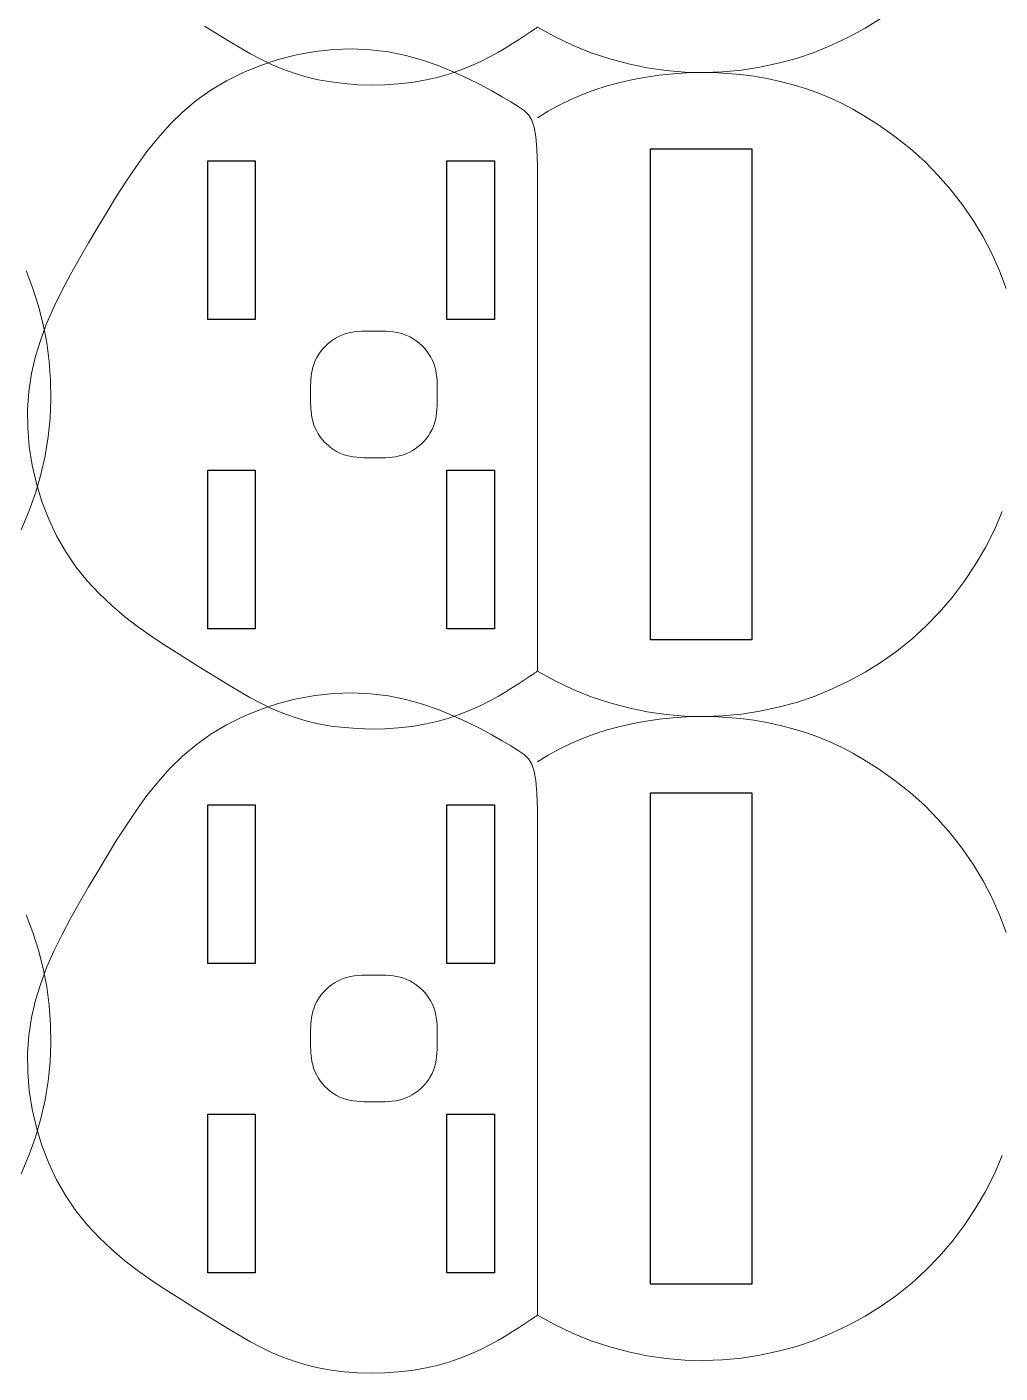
# Model space of a CAD drawing. Header units: millimetres. Extents: x -413 to -167, y -330 to -180.
# Drawn here: x -229.65 to -198.93, y -329.76 to -287.29 of the extents above; entities that cross this region are included whole.
import ezdxf

# ---------------------------------------------------------------- set-up
doc = ezdxf.new("R2010")
doc.units = ezdxf.units.MM
doc.layers.add('CUT', color=7, linetype='CONTINUOUS')

msp = doc.modelspace()

# ---------------------------------------------------------------- linework, layer by layer
at = {"layer": 'CUT', "color": 7, "linetype": 'CONTINUOUS', "lineweight": 0}
for p, q in [((-202.681, -287.011), (-203.188, -287.328)), ((-223.667, -287.498), (-224.042, -287.264)), ((-223.306, -287.719), (-223.667, -287.498)), ((-213.85, -287.506), (-213.977, -287.59)), ((-213.75, -287.44), (-213.85, -287.506)), ((-213.674, -287.389), (-213.75, -287.44)), ((-213.617, -287.352), (-213.674, -287.389)), ((-213.578, -287.326), (-213.617, -287.352)), ((-213.553, -287.309), (-213.578, -287.326)), ((-213.538, -287.3), (-213.553, -287.309)), ((-213.532, -287.295), (-213.538, -287.3)), ((-213.53, -287.294), (-213.532, -287.295)), ((-213.53, -287.284), (-213.53, -287.294)), ((-212.975, -287.601), (-213.53, -287.293)), ((-213.53, -287.294), (-213.53, -287.294)), ((-203.188, -287.328), (-203.711, -287.614)), ((-222.955, -287.929), (-223.306, -287.719)), ((-222.611, -288.124), (-222.955, -287.929)), ((-219.966, -288.001), (-219.382, -287.981)), ((-219.382, -287.981), (-218.805, -288.007)), ((-214.529, -287.945), (-214.769, -288.086)), ((-214.317, -287.813), (-214.529, -287.945)), ((-214.132, -287.693), (-214.317, -287.813)), ((-213.977, -287.59), (-214.132, -287.693)), ((-212.409, -287.871), (-212.975, -287.601)), ((-211.834, -288.103), (-212.409, -287.871)), ((-204.248, -287.869), (-204.798, -288.091)), ((-203.711, -287.614), (-204.248, -287.869)), ((-222.268, -288.305), (-222.611, -288.124)), ((-222.279, -288.501), (-221.715, -288.315)), ((-221.925, -288.47), (-222.268, -288.305)), ((-221.715, -288.315), (-221.138, -288.169)), ((-221.138, -288.169), (-220.553, -288.064)), ((-220.553, -288.064), (-219.966, -288.001)), ((-218.805, -288.007), (-218.241, -288.078)), ((-218.241, -288.078), (-217.694, -288.191)), ((-217.694, -288.191), (-217.168, -288.338)), ((-217.168, -288.338), (-216.666, -288.511)), ((-215.324, -288.378), (-215.637, -288.52)), ((-215.034, -288.231), (-215.324, -288.378)), ((-214.769, -288.086), (-215.034, -288.231)), ((-211.252, -288.298), (-211.834, -288.103)), ((-210.664, -288.456), (-211.252, -288.298)), ((-205.36, -288.28), (-205.931, -288.437)), ((-204.798, -288.091), (-205.36, -288.28)), ((-223.348, -288.987), (-222.825, -288.725)), ((-222.825, -288.725), (-222.279, -288.501)), ((-221.575, -288.619), (-221.925, -288.47)), ((-221.216, -288.75), (-221.575, -288.619)), ((-220.844, -288.862), (-221.216, -288.75)), ((-216.327, -288.778), (-216.703, -288.885)), ((-216.666, -288.511), (-216.192, -288.702)), ((-215.972, -288.655), (-216.327, -288.778)), ((-216.192, -288.702), (-215.75, -288.904)), ((-215.637, -288.52), (-215.972, -288.655)), ((-210.071, -288.577), (-210.664, -288.456)), ((-210.101, -288.869), (-209.681, -288.809)), ((-209.476, -288.662), (-210.071, -288.577)), ((-209.681, -288.809), (-209.257, -288.765)), ((-208.879, -288.712), (-209.476, -288.662)), ((-209.257, -288.765), (-208.83, -288.737)), ((-208.282, -288.726), (-208.879, -288.712)), ((-208.83, -288.737), (-208.402, -288.726)), ((-208.402, -288.726), (-207.974, -288.732)), ((-207.688, -288.705), (-208.282, -288.726)), ((-207.974, -288.732), (-207.547, -288.754)), ((-207.097, -288.65), (-207.688, -288.705)), ((-207.547, -288.754), (-207.122, -288.792)), ((-207.122, -288.792), (-206.7, -288.847)), ((-206.511, -288.56), (-207.097, -288.65)), ((-205.931, -288.437), (-206.511, -288.56)), ((-223.843, -289.284), (-223.348, -288.987)), ((-220.454, -288.954), (-220.844, -288.862)), ((-220.049, -289.026), (-220.454, -288.954)), ((-219.632, -289.078), (-220.049, -289.026)), ((-219.208, -289.111), (-219.632, -289.078)), ((-218.779, -289.123), (-219.208, -289.111)), ((-218.349, -289.115), (-218.779, -289.123)), ((-217.923, -289.088), (-218.349, -289.115)), ((-217.504, -289.04), (-217.923, -289.088)), ((-217.096, -288.972), (-217.504, -289.04)), ((-216.703, -288.885), (-217.096, -288.972)), ((-215.75, -288.904), (-215.344, -289.108)), ((-215.344, -289.108), (-214.976, -289.307)), ((-211.724, -289.276), (-211.329, -289.15)), ((-211.329, -289.15), (-210.927, -289.04)), ((-210.927, -289.04), (-210.517, -288.946)), ((-210.517, -288.946), (-210.101, -288.869)), ((-206.7, -288.847), (-206.283, -288.919)), ((-206.283, -288.919), (-205.871, -289.007)), ((-205.871, -289.007), (-205.466, -289.111)), ((-205.466, -289.111), (-205.069, -289.232)), ((-205.069, -289.232), (-204.681, -289.37)), ((-224.735, -289.978), (-224.306, -289.615)), ((-224.306, -289.615), (-223.843, -289.284)), ((-214.976, -289.307), (-214.651, -289.492)), ((-214.651, -289.492), (-214.372, -289.657)), ((-214.372, -289.657), (-214.142, -289.796)), ((-212.845, -289.755), (-212.483, -289.579)), ((-212.483, -289.579), (-212.108, -289.419)), ((-212.108, -289.419), (-211.724, -289.276)), ((-204.681, -289.37), (-204.303, -289.524)), ((-204.303, -289.524), (-203.936, -289.695)), ((-225.135, -290.37), (-224.735, -289.978)), ((-214.142, -289.796), (-213.959, -289.923)), ((-213.959, -289.923), (-213.816, -290.06)), ((-213.816, -290.06), (-213.709, -290.229)), ((-213.53, -290.157), (-213.194, -289.948)), ((-213.194, -289.948), (-212.845, -289.755)), ((-203.936, -289.695), (-203.582, -289.882)), ((-203.582, -289.882), (-203.242, -290.085)), ((-203.242, -290.085), (-202.772, -290.381)), ((-225.509, -290.786), (-225.135, -290.37)), ((-213.709, -290.229), (-213.633, -290.452)), ((-213.633, -290.452), (-213.582, -290.751)), ((-202.772, -290.381), (-202.256, -290.741)), ((-225.86, -291.224), (-225.509, -290.786)), ((-213.582, -290.751), (-213.551, -291.147)), ((-202.256, -290.741), (-201.768, -291.128)), ((-226.194, -291.68), (-225.86, -291.224)), ((-213.551, -291.147), (-213.536, -291.662)), ((-201.768, -291.128), (-201.31, -291.539)), ((-226.512, -292.15), (-226.194, -291.68)), ((-213.536, -291.662), (-213.531, -292.318)), ((-201.31, -291.539), (-200.881, -291.974)), ((-226.819, -292.631), (-226.512, -292.15)), ((-200.881, -291.974), (-200.482, -292.43)), ((-227.118, -293.119), (-226.819, -292.631)), ((-213.531, -292.318), (-213.53, -293.137)), ((-200.482, -292.43), (-200.114, -292.907)), ((-200.114, -292.907), (-199.775, -293.402)), ((-227.412, -293.612), (-227.118, -293.119)), ((-213.53, -293.137), (-213.53, -294.128)), ((-199.775, -293.402), (-199.469, -293.915)), ((-227.706, -294.106), (-227.412, -293.612)), ((-199.469, -293.915), (-199.193, -294.442)), ((-227.995, -294.6), (-227.706, -294.106)), ((-213.53, -294.128), (-213.53, -295.262)), ((-228.276, -295.098), (-227.995, -294.6)), ((-199.193, -294.442), (-198.95, -294.984)), ((-229.67, -294.984), (-229.459, -295.538)), ((-228.543, -295.6), (-228.276, -295.098)), ((-198.95, -294.984), (-198.738, -295.538)), ((-229.459, -295.538), (-229.28, -296.103)), ((-228.791, -296.108), (-228.543, -295.6)), ((-213.53, -295.262), (-213.53, -296.501)), ((-229.28, -296.103), (-229.135, -296.678)), ((-229.017, -296.623), (-228.791, -296.108)), ((-229.214, -297.147), (-229.017, -296.623)), ((-229.135, -296.678), (-229.023, -297.259)), ((-219.316, -296.913), (-219.205, -296.901)), ((-219.205, -296.901), (-219.094, -296.893)), ((-219.094, -296.893), (-218.982, -296.889)), ((-218.982, -296.889), (-218.87, -296.887)), ((-218.87, -296.887), (-218.757, -296.886)), ((-218.757, -296.886), (-218.644, -296.886)), ((-218.644, -296.886), (-218.531, -296.887)), ((-218.531, -296.887), (-218.418, -296.889)), ((-218.418, -296.889), (-218.306, -296.893)), ((-218.306, -296.893), (-218.195, -296.9)), ((-218.195, -296.9), (-218.084, -296.912)), ((-213.53, -296.501), (-213.53, -297.808)), ((-229.379, -297.682), (-229.214, -297.147)), ((-229.023, -297.259), (-228.944, -297.847)), ((-220.215, -297.348), (-220.129, -297.268)), ((-220.129, -297.268), (-220.038, -297.196)), ((-220.038, -297.196), (-219.942, -297.131)), ((-219.942, -297.131), (-219.844, -297.074)), ((-219.844, -297.074), (-219.742, -297.025)), ((-219.742, -297.025), (-219.638, -296.986)), ((-219.638, -296.986), (-219.532, -296.955)), ((-219.532, -296.955), (-219.425, -296.931)), ((-219.425, -296.931), (-219.316, -296.913)), ((-218.084, -296.912), (-217.975, -296.929)), ((-217.975, -296.929), (-217.868, -296.953)), ((-217.868, -296.953), (-217.762, -296.983)), ((-217.762, -296.983), (-217.658, -297.022)), ((-217.658, -297.022), (-217.556, -297.07)), ((-217.556, -297.07), (-217.457, -297.126)), ((-217.457, -297.126), (-217.361, -297.191)), ((-217.361, -297.191), (-217.269, -297.263)), ((-217.269, -297.263), (-217.183, -297.341)), ((-229.507, -298.228), (-229.379, -297.682)), ((-220.547, -297.817), (-220.496, -297.716)), ((-220.496, -297.716), (-220.437, -297.617)), ((-220.437, -297.617), (-220.37, -297.523)), ((-220.37, -297.523), (-220.296, -297.433)), ((-220.296, -297.433), (-220.215, -297.348)), ((-217.183, -297.341), (-217.102, -297.426)), ((-217.102, -297.426), (-217.027, -297.516)), ((-217.027, -297.516), (-216.959, -297.61)), ((-216.959, -297.61), (-216.9, -297.708)), ((-216.9, -297.708), (-216.849, -297.809)), ((-228.944, -297.847), (-228.901, -298.44)), ((-220.665, -298.229), (-220.646, -298.127)), ((-220.646, -298.127), (-220.621, -298.024)), ((-220.621, -298.024), (-220.588, -297.92)), ((-220.588, -297.92), (-220.547, -297.817)), ((-216.849, -297.809), (-216.807, -297.912)), ((-216.807, -297.912), (-216.773, -298.017)), ((-216.773, -298.017), (-216.747, -298.124)), ((-216.747, -298.124), (-216.728, -298.233)), ((-213.53, -297.808), (-213.53, -299.145)), ((-229.592, -298.788), (-229.507, -298.228)), ((-228.901, -298.44), (-228.891, -299.035)), ((-220.696, -298.656), (-220.695, -298.586)), ((-220.695, -298.586), (-220.692, -298.506)), ((-220.692, -298.506), (-220.687, -298.42)), ((-220.687, -298.42), (-220.678, -298.327)), ((-220.678, -298.327), (-220.665, -298.229)), ((-216.728, -298.233), (-216.714, -298.343)), ((-216.714, -298.343), (-216.705, -298.454)), ((-216.705, -298.454), (-216.7, -298.566)), ((-216.7, -298.566), (-216.697, -298.678)), ((-229.631, -299.361), (-229.592, -298.788)), ((-220.696, -298.715), (-220.696, -298.656)), ((-220.696, -298.764), (-220.696, -298.715)), ((-220.696, -298.804), (-220.696, -298.764)), ((-220.696, -298.838), (-220.696, -298.804)), ((-220.696, -298.868), (-220.696, -298.838)), ((-220.696, -298.896), (-220.696, -298.868)), ((-220.696, -298.926), (-220.696, -298.896)), ((-220.696, -298.958), (-220.696, -298.926)), ((-220.696, -298.996), (-220.696, -298.958)), ((-220.696, -299.042), (-220.696, -298.996)), ((-216.696, -299.017), (-216.698, -299.13)), ((-216.697, -298.678), (-216.696, -298.791)), ((-216.696, -298.791), (-216.696, -298.904)), ((-216.696, -298.904), (-216.696, -299.017)), ((-229.625, -299.944), (-229.631, -299.361)), ((-228.891, -299.035), (-228.917, -299.632)), ((-220.696, -299.098), (-220.696, -299.042)), ((-220.695, -299.165), (-220.696, -299.098)), ((-220.693, -299.241), (-220.695, -299.165)), ((-220.689, -299.326), (-220.693, -299.241)), ((-220.682, -299.417), (-220.689, -299.326)), ((-220.67, -299.514), (-220.682, -299.417)), ((-216.707, -299.353), (-216.718, -299.464)), ((-216.701, -299.242), (-216.707, -299.353)), ((-216.698, -299.13), (-216.701, -299.242)), ((-213.53, -299.145), (-213.53, -300.474)), ((-228.917, -299.632), (-228.978, -300.228)), ((-220.653, -299.614), (-220.67, -299.514)), ((-220.629, -299.717), (-220.653, -299.614)), ((-220.599, -299.821), (-220.629, -299.717)), ((-220.56, -299.924), (-220.599, -299.821)), ((-216.783, -299.788), (-216.819, -299.893)), ((-216.755, -299.682), (-216.783, -299.788)), ((-216.733, -299.574), (-216.755, -299.682)), ((-216.718, -299.464), (-216.733, -299.574)), ((-229.576, -300.531), (-229.625, -299.944)), ((-228.978, -300.228), (-229.076, -300.823)), ((-220.513, -300.026), (-220.56, -299.924)), ((-220.456, -300.126), (-220.513, -300.026)), ((-220.392, -300.221), (-220.456, -300.126)), ((-220.32, -300.313), (-220.392, -300.221)), ((-217.049, -300.285), (-217.126, -300.373)), ((-216.979, -300.192), (-217.049, -300.285)), ((-216.917, -300.095), (-216.979, -300.192)), ((-216.863, -299.995), (-216.917, -300.095)), ((-216.819, -299.893), (-216.863, -299.995)), ((-229.483, -301.117), (-229.576, -300.531)), ((-220.241, -300.399), (-220.32, -300.313)), ((-220.156, -300.48), (-220.241, -300.399)), ((-220.067, -300.555), (-220.156, -300.48)), ((-219.972, -300.623), (-220.067, -300.555)), ((-219.874, -300.682), (-219.972, -300.623)), ((-219.773, -300.733), (-219.874, -300.682)), ((-217.587, -300.719), (-217.689, -300.763)), ((-217.487, -300.665), (-217.587, -300.719)), ((-217.39, -300.603), (-217.487, -300.665)), ((-217.297, -300.533), (-217.39, -300.603)), ((-217.209, -300.456), (-217.297, -300.533)), ((-217.126, -300.373), (-217.209, -300.456)), ((-213.53, -300.474), (-213.53, -301.759)), ((-229.35, -301.697), (-229.483, -301.117)), ((-229.076, -300.823), (-229.209, -301.415)), ((-219.67, -300.775), (-219.773, -300.733)), ((-219.565, -300.809), (-219.67, -300.775)), ((-219.458, -300.835), (-219.565, -300.809)), ((-219.349, -300.854), (-219.458, -300.835)), ((-219.24, -300.868), (-219.349, -300.854)), ((-219.129, -300.877), (-219.24, -300.868)), ((-219.017, -300.882), (-219.129, -300.877)), ((-218.904, -300.885), (-219.017, -300.882)), ((-218.791, -300.886), (-218.904, -300.885)), ((-218.678, -300.886), (-218.791, -300.886)), ((-218.565, -300.886), (-218.678, -300.886)), ((-218.453, -300.884), (-218.565, -300.886)), ((-218.34, -300.881), (-218.453, -300.884)), ((-218.229, -300.875), (-218.34, -300.881)), ((-218.118, -300.864), (-218.229, -300.875)), ((-218.009, -300.849), (-218.118, -300.864)), ((-217.901, -300.827), (-218.009, -300.849)), ((-217.794, -300.799), (-217.901, -300.827)), ((-217.689, -300.763), (-217.794, -300.799)), ((-229.209, -301.415), (-229.379, -302.001)), ((-229.379, -302.001), (-229.586, -302.581)), ((-229.176, -302.265), (-229.35, -301.697)), ((-213.53, -301.759), (-213.53, -302.962)), ((-228.963, -302.817), (-229.176, -302.265)), ((-229.586, -302.581), (-229.831, -303.153)), ((-228.713, -303.348), (-228.963, -302.817)), ((-198.866, -302.581), (-199.11, -303.153)), ((-213.53, -302.962), (-213.53, -304.046)), ((-199.11, -303.153), (-199.393, -303.715)), ((-228.427, -303.853), (-228.713, -303.348)), ((-228.106, -304.325), (-228.427, -303.853)), ((-213.53, -304.046), (-213.53, -304.972)), ((-199.393, -303.715), (-199.713, -304.266)), ((-227.753, -304.764), (-228.106, -304.325)), ((-199.713, -304.266), (-200.064, -304.791)), ((-227.373, -305.17), (-227.753, -304.764)), ((-213.53, -304.972), (-213.53, -305.725)), ((-200.064, -304.791), (-200.441, -305.288)), ((-226.973, -305.548), (-227.373, -305.17)), ((-200.441, -305.288), (-200.845, -305.757)), ((-226.556, -305.898), (-226.973, -305.548)), ((-213.53, -305.725), (-213.53, -306.319)), ((-200.845, -305.757), (-201.272, -306.195)), ((-226.13, -306.225), (-226.556, -305.898)), ((-225.699, -306.53), (-226.13, -306.225)), ((-201.272, -306.195), (-201.721, -306.604)), ((-225.269, -306.816), (-225.699, -306.53)), ((-213.53, -306.319), (-213.53, -306.773)), ((-201.721, -306.604), (-202.191, -306.983)), ((-224.846, -307.085), (-225.269, -306.816)), ((-224.435, -307.341), (-224.846, -307.085)), ((-213.53, -306.773), (-213.53, -307.107)), ((-202.191, -306.983), (-202.681, -307.332)), ((-224.042, -307.585), (-224.435, -307.341)), ((-213.53, -307.107), (-213.53, -307.338)), ((-213.53, -307.338), (-213.53, -307.486)), ((-213.53, -307.486), (-213.53, -307.569)), ((-202.681, -307.332), (-203.188, -307.649)), ((-223.667, -307.819), (-224.042, -307.585)), ((-223.306, -308.04), (-223.667, -307.819)), ((-213.977, -307.911), (-214.132, -308.014)), ((-213.85, -307.828), (-213.977, -307.911)), ((-213.75, -307.761), (-213.85, -307.828)), ((-213.674, -307.711), (-213.75, -307.761)), ((-213.617, -307.673), (-213.674, -307.711)), ((-213.578, -307.647), (-213.617, -307.673)), ((-213.553, -307.63), (-213.578, -307.647)), ((-213.538, -307.621), (-213.553, -307.63)), ((-213.532, -307.617), (-213.538, -307.621)), ((-213.53, -307.615), (-213.532, -307.617)), ((-213.53, -307.569), (-213.53, -307.606)), ((-213.53, -307.606), (-213.53, -307.615)), ((-212.975, -307.922), (-213.53, -307.614)), ((-213.53, -307.615), (-213.53, -307.615)), ((-212.409, -308.191), (-212.975, -307.922)), ((-203.711, -307.935), (-204.248, -308.189)), ((-203.188, -307.649), (-203.711, -307.935)), ((-222.955, -308.25), (-223.306, -308.04)), ((-222.611, -308.445), (-222.955, -308.25)), ((-220.553, -308.385), (-219.966, -308.322)), ((-219.966, -308.322), (-219.382, -308.302)), ((-219.382, -308.302), (-218.805, -308.328)), ((-218.805, -308.328), (-218.241, -308.399)), ((-214.529, -308.266), (-214.769, -308.407)), ((-214.317, -308.134), (-214.529, -308.266)), ((-214.132, -308.014), (-214.317, -308.134)), ((-211.834, -308.424), (-212.409, -308.191)), ((-204.248, -308.189), (-204.798, -308.411)), ((-222.268, -308.626), (-222.611, -308.445)), ((-222.279, -308.822), (-221.715, -308.636)), ((-221.925, -308.791), (-222.268, -308.626)), ((-221.575, -308.94), (-221.925, -308.791)), ((-221.715, -308.636), (-221.138, -308.49)), ((-221.138, -308.49), (-220.553, -308.385)), ((-218.241, -308.399), (-217.694, -308.512)), ((-217.694, -308.512), (-217.168, -308.659)), ((-217.168, -308.659), (-216.666, -308.831)), ((-215.324, -308.698), (-215.637, -308.841)), ((-215.034, -308.552), (-215.324, -308.698)), ((-214.769, -308.407), (-215.034, -308.552)), ((-211.252, -308.618), (-211.834, -308.424)), ((-210.664, -308.776), (-211.252, -308.618)), ((-210.071, -308.898), (-210.664, -308.776)), ((-205.931, -308.757), (-206.511, -308.881)), ((-205.36, -308.601), (-205.931, -308.757)), ((-204.798, -308.411), (-205.36, -308.601)), ((-223.348, -309.308), (-222.825, -309.046)), ((-222.825, -309.046), (-222.279, -308.822)), ((-221.216, -309.07), (-221.575, -308.94)), ((-220.844, -309.182), (-221.216, -309.07)), ((-220.454, -309.274), (-220.844, -309.182)), ((-216.703, -309.205), (-217.096, -309.293)), ((-216.327, -309.098), (-216.703, -309.205)), ((-216.666, -308.831), (-216.192, -309.023)), ((-215.972, -308.975), (-216.327, -309.098)), ((-216.192, -309.023), (-215.75, -309.224)), ((-215.637, -308.841), (-215.972, -308.975)), ((-210.517, -309.267), (-210.101, -309.19)), ((-210.101, -309.19), (-209.681, -309.129)), ((-209.476, -308.983), (-210.071, -308.898)), ((-209.681, -309.129), (-209.257, -309.085)), ((-208.879, -309.032), (-209.476, -308.983)), ((-209.257, -309.085), (-208.83, -309.058)), ((-208.282, -309.046), (-208.879, -309.032)), ((-208.83, -309.058), (-208.402, -309.047)), ((-208.402, -309.047), (-207.974, -309.052)), ((-207.688, -309.026), (-208.282, -309.046)), ((-207.974, -309.052), (-207.547, -309.074)), ((-207.097, -308.97), (-207.688, -309.026)), ((-207.547, -309.074), (-207.122, -309.113)), ((-207.122, -309.113), (-206.7, -309.168)), ((-206.511, -308.881), (-207.097, -308.97)), ((-206.7, -309.168), (-206.283, -309.239)), ((-224.306, -309.936), (-223.843, -309.605)), ((-223.843, -309.605), (-223.348, -309.308)), ((-220.049, -309.347), (-220.454, -309.274)), ((-219.632, -309.399), (-220.049, -309.347)), ((-219.208, -309.431), (-219.632, -309.399)), ((-218.779, -309.444), (-219.208, -309.431)), ((-218.349, -309.436), (-218.779, -309.444)), ((-217.923, -309.408), (-218.349, -309.436)), ((-217.504, -309.361), (-217.923, -309.408)), ((-217.096, -309.293), (-217.504, -309.361)), ((-215.75, -309.224), (-215.344, -309.428)), ((-215.344, -309.428), (-214.976, -309.627)), ((-214.976, -309.627), (-214.651, -309.813)), ((-212.108, -309.74), (-211.724, -309.597)), ((-211.724, -309.597), (-211.329, -309.471)), ((-211.329, -309.471), (-210.927, -309.36)), ((-210.927, -309.36), (-210.517, -309.267)), ((-206.283, -309.239), (-205.871, -309.327)), ((-205.871, -309.327), (-205.466, -309.432)), ((-205.466, -309.432), (-205.069, -309.553)), ((-205.069, -309.553), (-204.681, -309.691)), ((-224.735, -310.299), (-224.306, -309.936)), ((-214.651, -309.813), (-214.372, -309.977)), ((-214.372, -309.977), (-214.142, -310.116)), ((-212.845, -310.076), (-212.483, -309.9)), ((-212.483, -309.9), (-212.108, -309.74)), ((-204.681, -309.691), (-204.303, -309.845)), ((-204.303, -309.845), (-203.936, -310.015)), ((-203.936, -310.015), (-203.582, -310.202)), ((-225.135, -310.691), (-224.735, -310.299)), ((-214.142, -310.116), (-213.959, -310.243)), ((-213.959, -310.243), (-213.816, -310.381)), ((-213.816, -310.381), (-213.709, -310.55)), ((-213.53, -310.478), (-213.194, -310.268)), ((-213.194, -310.268), (-212.845, -310.076)), ((-203.582, -310.202), (-203.242, -310.406)), ((-203.242, -310.406), (-202.772, -310.702)), ((-225.509, -311.107), (-225.135, -310.691)), ((-213.709, -310.55), (-213.633, -310.773)), ((-213.633, -310.773), (-213.582, -311.071)), ((-202.772, -310.702), (-202.256, -311.062)), ((-225.86, -311.545), (-225.509, -311.107)), ((-213.582, -311.071), (-213.551, -311.467)), ((-202.256, -311.062), (-201.768, -311.448)), ((-226.194, -312), (-225.86, -311.545)), ((-213.551, -311.467), (-213.536, -311.983)), ((-201.768, -311.448), (-201.31, -311.86)), ((-226.512, -312.471), (-226.194, -312)), ((-213.536, -311.983), (-213.531, -312.639)), ((-201.31, -311.86), (-200.881, -312.294)), ((-226.819, -312.952), (-226.512, -312.471)), ((-200.881, -312.294), (-200.482, -312.751)), ((-227.118, -313.44), (-226.819, -312.952)), ((-213.531, -312.639), (-213.53, -313.458)), ((-200.482, -312.751), (-200.114, -313.227)), ((-227.412, -313.933), (-227.118, -313.44)), ((-213.53, -313.458), (-213.53, -314.449)), ((-200.114, -313.227), (-199.775, -313.723)), ((-199.775, -313.723), (-199.469, -314.235)), ((-227.706, -314.426), (-227.412, -313.933)), ((-199.469, -314.235), (-199.193, -314.763)), ((-227.995, -314.921), (-227.706, -314.426)), ((-213.53, -314.449), (-213.53, -315.583)), ((-228.276, -315.419), (-227.995, -314.921)), ((-199.193, -314.763), (-198.95, -315.305)), ((-229.67, -315.305), (-229.459, -315.859)), ((-228.543, -315.921), (-228.276, -315.419)), ((-213.53, -315.583), (-213.53, -316.822)), ((-198.95, -315.305), (-198.738, -315.859)), ((-229.459, -315.859), (-229.28, -316.424)), ((-228.791, -316.429), (-228.543, -315.921)), ((-229.28, -316.424), (-229.135, -316.998)), ((-229.017, -316.944), (-228.791, -316.429)), ((-213.53, -316.822), (-213.53, -318.128)), ((-229.214, -317.468), (-229.017, -316.944)), ((-229.135, -316.998), (-229.023, -317.58)), ((-219.638, -317.307), (-219.532, -317.276)), ((-219.532, -317.276), (-219.425, -317.252)), ((-219.425, -317.252), (-219.316, -317.234)), ((-219.316, -317.234), (-219.205, -317.222)), ((-219.205, -317.222), (-219.094, -317.214)), ((-219.094, -317.214), (-218.982, -317.21)), ((-218.982, -317.21), (-218.87, -317.208)), ((-218.87, -317.208), (-218.757, -317.207)), ((-218.757, -317.207), (-218.644, -317.207)), ((-218.644, -317.207), (-218.531, -317.208)), ((-218.531, -317.208), (-218.418, -317.21)), ((-218.418, -317.21), (-218.306, -317.214)), ((-218.306, -317.214), (-218.195, -317.221)), ((-218.195, -317.221), (-218.084, -317.233)), ((-218.084, -317.233), (-217.975, -317.25)), ((-217.975, -317.25), (-217.868, -317.274)), ((-217.868, -317.274), (-217.762, -317.304)), ((-229.379, -318.002), (-229.214, -317.468)), ((-229.023, -317.58), (-228.944, -318.168)), ((-220.296, -317.753), (-220.215, -317.668)), ((-220.215, -317.668), (-220.129, -317.589)), ((-220.129, -317.589), (-220.038, -317.517)), ((-220.038, -317.517), (-219.942, -317.451)), ((-219.942, -317.451), (-219.844, -317.394)), ((-219.844, -317.394), (-219.742, -317.346)), ((-219.742, -317.346), (-219.638, -317.307)), ((-217.762, -317.304), (-217.658, -317.343)), ((-217.658, -317.343), (-217.556, -317.39)), ((-217.556, -317.39), (-217.457, -317.447)), ((-217.457, -317.447), (-217.361, -317.511)), ((-217.361, -317.511), (-217.269, -317.583)), ((-217.269, -317.583), (-217.183, -317.662)), ((-217.183, -317.662), (-217.102, -317.747)), ((-229.507, -318.549), (-229.379, -318.002)), ((-220.588, -318.241), (-220.547, -318.137)), ((-220.547, -318.137), (-220.496, -318.036)), ((-220.496, -318.036), (-220.437, -317.938)), ((-220.437, -317.938), (-220.37, -317.844)), ((-220.37, -317.844), (-220.296, -317.753)), ((-217.102, -317.747), (-217.027, -317.836)), ((-217.027, -317.836), (-216.959, -317.931)), ((-216.959, -317.931), (-216.9, -318.029)), ((-216.9, -318.029), (-216.849, -318.13)), ((-216.849, -318.13), (-216.807, -318.233)), ((-213.53, -318.128), (-213.53, -319.465)), ((-229.592, -319.109), (-229.507, -318.549)), ((-228.944, -318.168), (-228.901, -318.761)), ((-220.678, -318.647), (-220.665, -318.549)), ((-220.665, -318.549), (-220.646, -318.448)), ((-220.646, -318.448), (-220.621, -318.345)), ((-220.621, -318.345), (-220.588, -318.241)), ((-216.807, -318.233), (-216.773, -318.338)), ((-216.773, -318.338), (-216.747, -318.445)), ((-216.747, -318.445), (-216.728, -318.554)), ((-216.728, -318.554), (-216.714, -318.663)), ((-228.901, -318.761), (-228.891, -319.356)), ((-220.696, -318.976), (-220.695, -318.906)), ((-220.696, -319.036), (-220.696, -318.976)), ((-220.695, -318.906), (-220.692, -318.827)), ((-220.692, -318.827), (-220.687, -318.74)), ((-220.687, -318.74), (-220.678, -318.647)), ((-216.714, -318.663), (-216.705, -318.774)), ((-216.705, -318.774), (-216.7, -318.886)), ((-216.7, -318.886), (-216.697, -318.999)), ((-229.631, -319.682), (-229.592, -319.109)), ((-228.891, -319.356), (-228.917, -319.953)), ((-220.696, -319.085), (-220.696, -319.036)), ((-220.696, -319.125), (-220.696, -319.085)), ((-220.696, -319.159), (-220.696, -319.125)), ((-220.696, -319.188), (-220.696, -319.159)), ((-220.696, -319.217), (-220.696, -319.188)), ((-220.696, -319.246), (-220.696, -319.217)), ((-220.696, -319.278), (-220.696, -319.246)), ((-220.696, -319.316), (-220.696, -319.278)), ((-220.696, -319.362), (-220.696, -319.316)), ((-220.696, -319.418), (-220.696, -319.362)), ((-216.696, -319.337), (-216.698, -319.45)), ((-216.697, -318.999), (-216.696, -319.111)), ((-216.696, -319.111), (-216.696, -319.224)), ((-216.696, -319.224), (-216.696, -319.337)), ((-229.625, -320.265), (-229.631, -319.682)), ((-220.695, -319.485), (-220.696, -319.418)), ((-220.693, -319.562), (-220.695, -319.485)), ((-220.689, -319.646), (-220.693, -319.562)), ((-220.682, -319.738), (-220.689, -319.646)), ((-220.67, -319.834), (-220.682, -319.738)), ((-220.653, -319.935), (-220.67, -319.834)), ((-216.718, -319.785), (-216.733, -319.894)), ((-216.707, -319.674), (-216.718, -319.785)), ((-216.701, -319.562), (-216.707, -319.674)), ((-216.698, -319.45), (-216.701, -319.562)), ((-213.53, -319.465), (-213.53, -320.795)), ((-229.576, -320.852), (-229.625, -320.265)), ((-228.917, -319.953), (-228.978, -320.549)), ((-220.629, -320.038), (-220.653, -319.935)), ((-220.599, -320.141), (-220.629, -320.038)), ((-220.56, -320.245), (-220.599, -320.141)), ((-220.513, -320.347), (-220.56, -320.245)), ((-216.819, -320.213), (-216.863, -320.316)), ((-216.783, -320.109), (-216.819, -320.213)), ((-216.755, -320.002), (-216.783, -320.109)), ((-216.733, -319.894), (-216.755, -320.002)), ((-228.978, -320.549), (-229.076, -321.144)), ((-220.456, -320.446), (-220.513, -320.347)), ((-220.392, -320.542), (-220.456, -320.446)), ((-220.32, -320.634), (-220.392, -320.542)), ((-220.241, -320.72), (-220.32, -320.634)), ((-217.049, -320.606), (-217.126, -320.694)), ((-216.979, -320.513), (-217.049, -320.606)), ((-216.917, -320.416), (-216.979, -320.513)), ((-216.863, -320.316), (-216.917, -320.416)), ((-229.483, -321.437), (-229.576, -320.852)), ((-220.156, -320.801), (-220.241, -320.72)), ((-220.067, -320.876), (-220.156, -320.801)), ((-219.972, -320.943), (-220.067, -320.876)), ((-219.874, -321.003), (-219.972, -320.943)), ((-219.773, -321.054), (-219.874, -321.003)), ((-219.67, -321.096), (-219.773, -321.054)), ((-219.565, -321.13), (-219.67, -321.096)), ((-217.689, -321.084), (-217.794, -321.12)), ((-217.587, -321.039), (-217.689, -321.084)), ((-217.487, -320.986), (-217.587, -321.039)), ((-217.39, -320.923), (-217.487, -320.986)), ((-217.297, -320.854), (-217.39, -320.923)), ((-217.209, -320.777), (-217.297, -320.854)), ((-217.126, -320.694), (-217.209, -320.777)), ((-213.53, -320.795), (-213.53, -322.08)), ((-229.35, -322.017), (-229.483, -321.437)), ((-229.076, -321.144), (-229.209, -321.735)), ((-219.458, -321.156), (-219.565, -321.13)), ((-219.349, -321.175), (-219.458, -321.156)), ((-219.24, -321.189), (-219.349, -321.175)), ((-219.129, -321.198), (-219.24, -321.189)), ((-219.017, -321.203), (-219.129, -321.198)), ((-218.904, -321.206), (-219.017, -321.203)), ((-218.791, -321.207), (-218.904, -321.206)), ((-218.678, -321.207), (-218.791, -321.207)), ((-218.565, -321.207), (-218.678, -321.207)), ((-218.453, -321.205), (-218.565, -321.207)), ((-218.34, -321.202), (-218.453, -321.205)), ((-218.229, -321.195), (-218.34, -321.202)), ((-218.118, -321.185), (-218.229, -321.195)), ((-218.009, -321.17), (-218.118, -321.185)), ((-217.901, -321.148), (-218.009, -321.17)), ((-217.794, -321.12), (-217.901, -321.148)), ((-229.209, -321.735), (-229.379, -322.322)), ((-229.379, -322.322), (-229.586, -322.902)), ((-229.176, -322.586), (-229.35, -322.017)), ((-213.53, -322.08), (-213.53, -323.283)), ((-228.963, -323.138), (-229.176, -322.586)), ((-229.586, -322.902), (-229.831, -323.474)), ((-228.713, -323.669), (-228.963, -323.138)), ((-198.866, -322.902), (-199.11, -323.474)), ((-213.53, -323.283), (-213.53, -324.366)), ((-199.11, -323.474), (-199.393, -324.036)), ((-228.427, -324.173), (-228.713, -323.669)), ((-199.393, -324.036), (-199.713, -324.587)), ((-228.106, -324.646), (-228.427, -324.173)), ((-213.53, -324.366), (-213.53, -325.293)), ((-227.753, -325.085), (-228.106, -324.646)), ((-199.713, -324.587), (-200.064, -325.112)), ((-227.373, -325.491), (-227.753, -325.085)), ((-213.53, -325.293), (-213.53, -326.045)), ((-200.064, -325.112), (-200.441, -325.609)), ((-226.973, -325.869), (-227.373, -325.491)), ((-200.441, -325.609), (-200.845, -326.077)), ((-226.556, -326.219), (-226.973, -325.869)), ((-213.53, -326.045), (-213.53, -326.64)), ((-200.845, -326.077), (-201.272, -326.516)), ((-226.13, -326.546), (-226.556, -326.219)), ((-225.699, -326.851), (-226.13, -326.546)), ((-201.272, -326.516), (-201.721, -326.925)), ((-225.269, -327.136), (-225.699, -326.851)), ((-213.53, -326.64), (-213.53, -327.094)), ((-201.721, -326.925), (-202.191, -327.304)), ((-224.846, -327.406), (-225.269, -327.136)), ((-224.435, -327.661), (-224.846, -327.406)), ((-213.53, -327.094), (-213.53, -327.428)), ((-213.53, -327.428), (-213.53, -327.659)), ((-202.191, -327.304), (-202.681, -327.652)), ((-224.042, -327.906), (-224.435, -327.661)), ((-223.667, -328.139), (-224.042, -327.906)), ((-213.53, -327.659), (-213.53, -327.806)), ((-213.53, -327.806), (-213.53, -327.889)), ((-213.53, -327.889), (-213.53, -327.926)), ((-202.681, -327.652), (-203.188, -327.97)), ((-223.306, -328.361), (-223.667, -328.139)), ((-214.132, -328.335), (-214.317, -328.454)), ((-213.977, -328.232), (-214.132, -328.335)), ((-213.85, -328.148), (-213.977, -328.232)), ((-213.75, -328.082), (-213.85, -328.148)), ((-213.674, -328.031), (-213.75, -328.082)), ((-213.617, -327.994), (-213.674, -328.031)), ((-213.578, -327.968), (-213.617, -327.994)), ((-213.553, -327.951), (-213.578, -327.968)), ((-213.538, -327.941), (-213.553, -327.951)), ((-213.532, -327.937), (-213.538, -327.941)), ((-213.53, -327.936), (-213.532, -327.937)), ((-213.53, -327.926), (-213.53, -327.936)), ((-212.975, -328.242), (-213.53, -327.935)), ((-213.53, -327.936), (-213.53, -327.936)), ((-212.409, -328.512), (-212.975, -328.242)), ((-203.711, -328.256), (-204.248, -328.51)), ((-203.188, -327.97), (-203.711, -328.256)), ((-222.955, -328.57), (-223.306, -328.361)), ((-222.611, -328.766), (-222.955, -328.57)), ((-214.769, -328.728), (-215.034, -328.873)), ((-214.529, -328.587), (-214.769, -328.728)), ((-214.317, -328.454), (-214.529, -328.587)), ((-211.834, -328.744), (-212.409, -328.512)), ((-211.252, -328.939), (-211.834, -328.744)), ((-204.798, -328.732), (-205.36, -328.922)), ((-204.248, -328.51), (-204.798, -328.732)), ((-222.268, -328.947), (-222.611, -328.766)), ((-221.925, -329.112), (-222.268, -328.947)), ((-221.575, -329.26), (-221.925, -329.112)), ((-215.637, -329.162), (-215.972, -329.296)), ((-215.324, -329.019), (-215.637, -329.162)), ((-215.034, -328.873), (-215.324, -329.019)), ((-210.664, -329.097), (-211.252, -328.939)), ((-210.071, -329.218), (-210.664, -329.097)), ((-205.931, -329.078), (-206.511, -329.202)), ((-205.36, -328.922), (-205.931, -329.078)), ((-221.216, -329.391), (-221.575, -329.26)), ((-220.844, -329.503), (-221.216, -329.391)), ((-220.454, -329.595), (-220.844, -329.503)), ((-220.049, -329.668), (-220.454, -329.595)), ((-216.703, -329.526), (-217.096, -329.614)), ((-216.327, -329.419), (-216.703, -329.526)), ((-215.972, -329.296), (-216.327, -329.419)), ((-209.476, -329.304), (-210.071, -329.218)), ((-208.879, -329.353), (-209.476, -329.304)), ((-208.282, -329.367), (-208.879, -329.353)), ((-207.688, -329.346), (-208.282, -329.367)), ((-207.097, -329.291), (-207.688, -329.346)), ((-206.511, -329.202), (-207.097, -329.291)), ((-219.632, -329.72), (-220.049, -329.668)), ((-219.208, -329.752), (-219.632, -329.72)), ((-218.779, -329.764), (-219.208, -329.752)), ((-218.349, -329.757), (-218.779, -329.764)), ((-217.923, -329.729), (-218.349, -329.757)), ((-217.504, -329.681), (-217.923, -329.729)), ((-217.096, -329.614), (-217.504, -329.681))]:
    msp.add_line(p, q, dxfattribs=at)
at = {"layer": 'CUT', "color": 5}
for p, q in [((-209.966, -306.633), (-209.966, -291.138)), ((-209.966, -291.138), (-206.763, -291.138)), ((-206.763, -291.138), (-206.763, -306.633)), ((-223.944, -291.517), (-222.444, -291.517)), ((-223.944, -296.518), (-223.944, -291.517)), ((-222.444, -291.517), (-222.444, -296.518)), ((-216.39, -291.517), (-214.89, -291.517)), ((-216.39, -296.518), (-216.39, -291.517)), ((-214.89, -291.517), (-214.89, -296.518)), ((-222.444, -296.518), (-223.944, -296.518)), ((-214.89, -296.518), (-216.39, -296.518)), ((-223.944, -301.278), (-222.444, -301.278)), ((-223.944, -306.278), (-223.944, -301.278)), ((-222.444, -301.278), (-222.444, -306.278)), ((-216.39, -301.278), (-214.89, -301.278)), ((-216.39, -306.278), (-216.39, -301.278)), ((-214.89, -301.278), (-214.89, -306.278)), ((-222.444, -306.278), (-223.944, -306.278)), ((-214.89, -306.278), (-216.39, -306.278)), ((-206.763, -306.633), (-209.966, -306.633)), ((-209.966, -326.954), (-209.966, -311.459)), ((-209.966, -311.459), (-206.763, -311.459)), ((-206.763, -311.459), (-206.763, -326.954)), ((-223.944, -311.838), (-222.444, -311.838)), ((-223.944, -316.838), (-223.944, -311.838)), ((-222.444, -311.838), (-222.444, -316.838)), ((-216.39, -311.838), (-214.89, -311.838)), ((-216.39, -316.838), (-216.39, -311.838)), ((-214.89, -311.838), (-214.89, -316.838)), ((-222.444, -316.838), (-223.944, -316.838)), ((-214.89, -316.838), (-216.39, -316.838)), ((-223.944, -321.599), (-222.444, -321.599)), ((-223.944, -326.598), (-223.944, -321.599)), ((-222.444, -321.599), (-222.444, -326.598)), ((-216.39, -321.599), (-214.89, -321.599)), ((-216.39, -326.598), (-216.39, -321.599)), ((-214.89, -321.599), (-214.89, -326.598)), ((-222.444, -326.598), (-223.944, -326.598)), ((-214.89, -326.598), (-216.39, -326.598)), ((-206.763, -326.954), (-209.966, -326.954))]:
    msp.add_line(p, q, dxfattribs=at)

doc.saveas('drawing.dxf')
